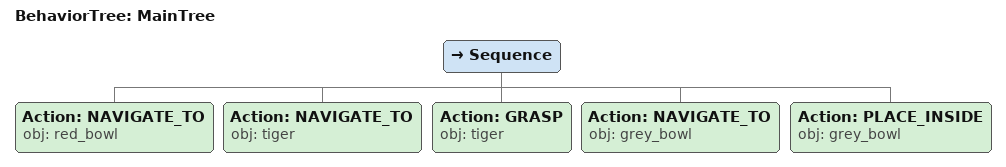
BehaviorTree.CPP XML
<root main_tree_to_execute="MainTree">
  <BehaviorTree ID="MainTree">
    <Sequence>
      <!-- Navigate to red_bowl -->
      <Action ID="NAVIGATE_TO" obj="red_bowl"/>
      <!-- Navigate to tiger -->
      <Action ID="NAVIGATE_TO" obj="tiger"/>
      <!-- Grasp tiger -->
      <Action ID="GRASP" obj="tiger"/>
      <!-- Navigate to grey_bowl -->
      <Action ID="NAVIGATE_TO" obj="grey_bowl"/>
      <!-- Place inside grey_bowl -->
      <Action ID="PLACE_INSIDE" obj="grey_bowl"/>
    </Sequence>
  </BehaviorTree>
</root>
